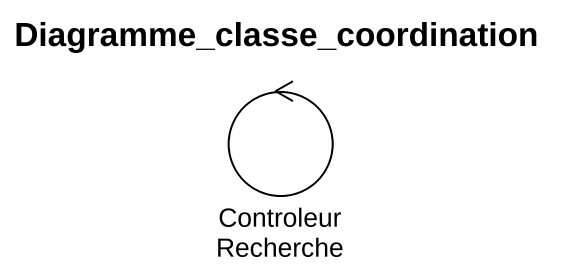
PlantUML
@startuml
title Diagramme_classe_coordination
control ControleurRecherche
@enduml
